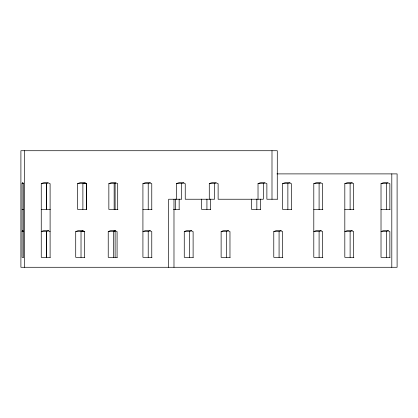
<?xml version="1.0" encoding="UTF-8"?>
<svg xmlns="http://www.w3.org/2000/svg" width="418" height="418" viewBox="0 0 418 418"><rect width="100%" height="100%" fill="white"/><g stroke="black" fill="none" stroke-linecap="round" stroke-linejoin="round"><path stroke-width="0.63" d="M276.941 173.893L397.1 173.893L397.1 267.28L20.9 267.28L20.9 150.72L277.291 150.72L277.28 199.234M23.382 257.321L22.076 257.321L22.076 183.68L23.382 183.68M50.348 257.321L41.251 257.321L41.251 183.68L46.55 183.68A14.17 11.04 90 0 1 47.976 183.021M86.678 209.397L77.586 209.397L77.586 183.68L86.63 183.68L86.63 209.397M117.944 209.397L108.852 209.397L108.852 183.68L115.112 183.68L115.112 209.397M152.011 257.321L142.919 257.321L142.919 183.68L148.218 183.68A14.17 11.04 90 0 1 150.381 182.791M176.391 199.234L176.391 183.68L181.689 183.68A14.17 11.035 -90 0 1 183.857 182.791M209.277 199.234L209.277 183.68L214.575 183.68A14.17 11.04 90 0 1 216.001 183.021M258.026 199.234L258.026 183.68L263.324 183.68A14.17 11.035 -90 0 1 264.751 183.021M291.665 209.397L282.573 209.397L282.573 183.68L287.871 183.68A14.17 11.04 -90 0 1 290.035 182.791M322.884 257.321L313.798 257.321L313.798 183.68L319.096 183.68A14.17 11.04 -90 0 1 320.522 183.021M353.91 257.321L344.819 257.321L344.819 183.68L350.117 183.68A14.17 11.04 90 0 1 352.285 182.791M390.109 257.321L381.017 257.321L381.017 183.68L386.316 183.68A14.17 11.04 90 0 1 387.742 183.021M277.291 199.234L266.877 199.234L266.877 183.68A14.17 11.04 -90 0 0 258.026 183.68M22.076 209.397L23.382 209.397M41.251 209.397L50.348 209.397M142.919 209.397L152.011 209.397M173.465 209.397L179.395 209.397M210.719 209.397L201.628 209.397L201.628 199.109M260.639 209.397L251.547 209.397L251.547 199.109M313.798 209.397L322.884 209.397M344.819 209.397L353.91 209.397M381.017 209.397L390.109 209.397M23.382 231.603L22.076 231.603A14.165 1.526 -90 0 1 23.298 231.593M84.812 257.321L75.721 257.321L75.721 231.603L81.019 231.603A14.17 11.04 90 0 1 83.182 230.715M81.16 231.603L84.807 231.603M117.322 257.321L108.231 257.321L108.231 231.603L115.112 231.603L115.112 257.321M193.351 257.321L184.26 257.321L184.26 231.603L189.558 231.603A14.17 11.035 -90 0 1 191.721 230.715M230.213 257.321L221.122 257.321L221.122 231.603L226.42 231.603A14.17 11.04 90 0 1 228.583 230.715M282.871 257.321L273.78 257.321L273.78 231.603L279.078 231.603A14.17 11.035 90 0 1 281.241 230.715M321.259 230.715A14.17 11.04 90 0 0 319.096 231.603L313.798 231.603A14.165 11.035 90 0 1 322.644 231.603L322.644 257.321M352.285 230.715A14.17 11.04 90 0 0 350.117 231.603L344.819 231.603A14.17 11.04 -90 0 1 353.67 231.603L353.67 257.321M388.479 230.715A14.165 11.04 -90 0 0 386.316 231.603L381.017 231.603A14.165 11.035 90 0 1 389.863 231.603L389.863 257.321M391.802 173.893L391.802 267.28M389.863 209.397L389.863 183.68A14.17 11.035 -90 0 0 381.017 183.68M386.316 183.68L386.316 209.585M386.316 231.603L386.316 257.321M353.67 209.397L353.67 183.68A14.17 11.04 -90 0 0 344.819 183.68M350.117 183.68L350.117 209.585M350.117 231.603L350.117 257.321M322.644 209.397L322.644 183.68A14.17 11.04 -90 0 0 313.798 183.68M319.096 183.68L319.096 209.585M319.096 231.603L319.096 257.321M291.419 209.397L291.419 183.68A14.17 11.04 90 0 0 282.573 183.68M287.871 183.68L287.871 209.397M282.631 257.321L282.631 231.603A14.17 11.035 90 0 0 273.78 231.603M279.078 231.603L279.078 257.321M271.993 150.72L271.993 199.234M263.324 183.68L263.324 199.234L218.123 199.234L218.123 183.68A14.17 11.04 90 0 0 209.272 183.68M260.398 199.109L260.398 209.397M256.845 199.109L256.845 209.397M229.973 257.321L229.973 231.603A14.17 11.04 90 0 0 221.122 231.603M226.42 231.603L226.42 257.321M214.575 183.68L214.575 199.234L185.242 199.234L185.242 183.68A14.17 11.035 -90 0 0 176.391 183.68M210.479 199.109L210.479 209.397M206.926 199.109L206.926 209.397M193.111 257.321L193.111 231.603A14.17 11.035 -90 0 0 184.26 231.603M189.558 231.603L189.558 257.321M181.689 183.68L181.689 199.234L168.679 199.234L168.679 267.28M179.155 199.109L179.155 209.397M175.602 199.109L175.602 209.397M173.982 199.234L173.982 267.28M151.771 209.397L151.771 183.68A14.17 11.04 90 0 0 142.919 183.68M151.771 257.321L151.771 231.603A14.17 11.035 -90 0 0 142.919 231.603L148.218 231.603A14.17 11.035 90 0 1 150.381 230.715M148.218 183.68L148.218 209.747M148.218 231.253L148.218 257.321M117.704 209.397L117.704 183.68A14.17 11.04 90 0 0 108.852 183.68M117.082 257.321L117.082 231.603A14.17 11.04 90 0 0 108.231 231.603M114.151 209.397L114.151 183.68A14.17 11.04 90 0 1 115.577 183.021M113.529 257.321L113.529 231.603A14.17 11.035 -90 0 1 115.692 230.715M86.437 209.397L86.437 183.68A14.17 11.035 -90 0 0 77.586 183.68M84.567 257.321L84.567 231.603A14.17 11.035 -90 0 0 75.721 231.603M82.884 209.397L82.884 183.68A14.17 11.035 -90 0 1 84.311 183.027M81.019 231.603L81.019 257.321M50.103 257.321L50.103 183.68A14.17 11.04 -90 0 0 41.251 183.68M46.55 183.68L46.55 209.747M46.55 231.253L46.55 257.321M46.461 183.68L46.461 209.397M46.461 231.603L46.461 257.321M24.463 150.72L24.463 267.28M23.298 257.321L23.298 183.68A14.165 1.526 -90 0 0 22.081 183.69M113.962 230.945A14.17 8.883 -90 0 1 115.112 231.603M114.548 183.319A14.17 8.883 -90 0 1 115.112 183.68M84.885 182.791A14.17 8.883 -90 0 1 86.63 183.68M50.103 231.603A14.17 11.04 90 0 0 41.251 231.603L46.55 231.603A14.17 11.04 90 0 1 48.713 230.715"/></g></svg>
